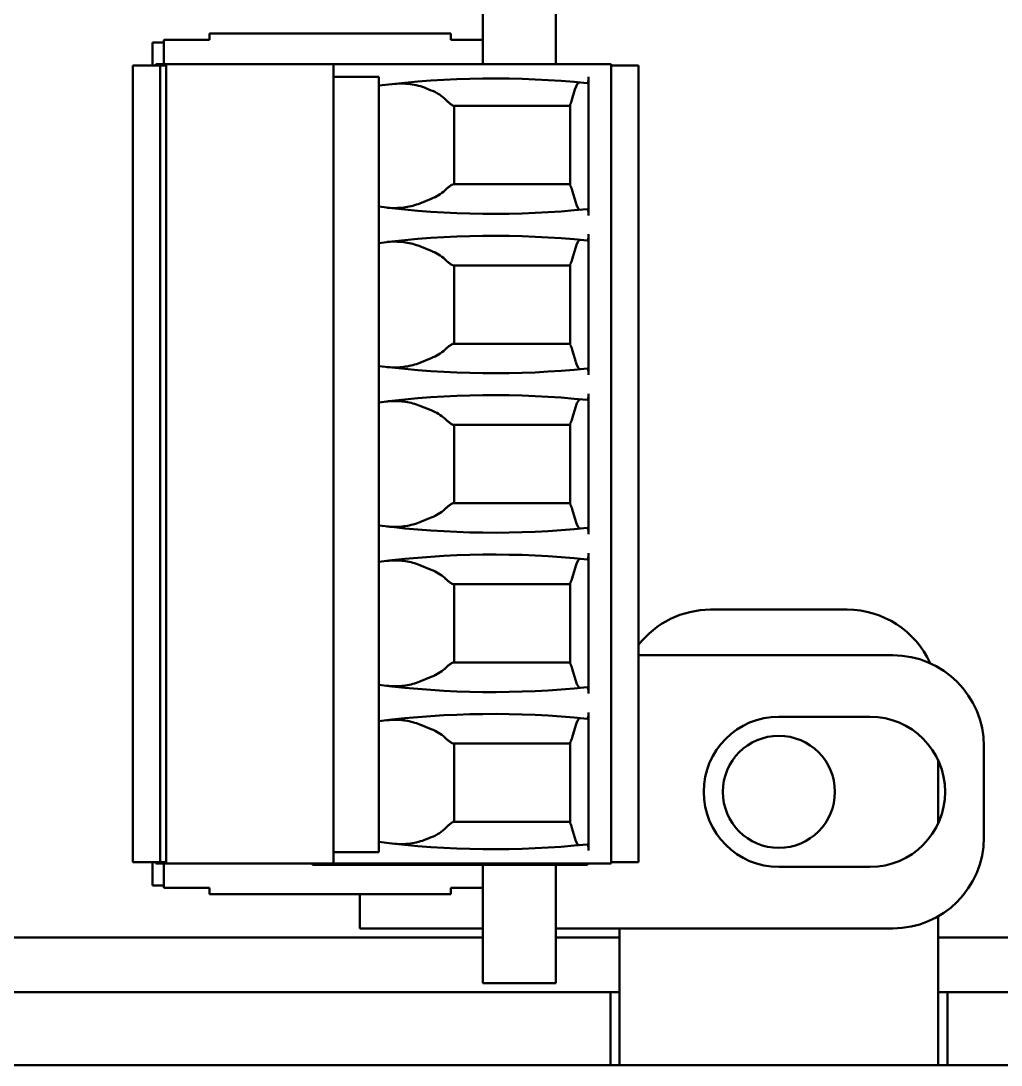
# Model space of a CAD drawing. Header units: millimetres. Extents: x 3137 to 5094, y 789 to 1822.
# Drawn here: x 3480.4 to 3501.92, y 1520.21 to 1543.14 of the extents above; entities that cross this region are included whole.
import ezdxf

# ---------------------------------------------------------------- set-up
doc = ezdxf.new("R2010")
doc.units = ezdxf.units.MM
doc.header["$LTSCALE"] = 1.8
doc.layers.add('외형선(ISO)', color=7, linetype='Continuous', lineweight=50)

msp = doc.modelspace()

# ---------------------------------------------------------------- linework, layer by layer
at = {"layer": '외형선(ISO)'}
for p, q in [((3492.142, 1544.011), (3492.142, 1542.191)), ((3490.542, 1542.721), (3490.542, 1543.5)), ((3484.542, 1542.861), (3489.842, 1542.861)), ((3484.542, 1542.721), (3484.542, 1542.861)), ((3489.842, 1542.861), (3489.842, 1542.721)), ((3483.292, 1542.665), (3483.542, 1542.665)), ((3483.292, 1542.665), (3483.292, 1542.161)), ((3483.542, 1542.191), (3483.542, 1542.719)), ((3484.542, 1542.721), (3483.642, 1542.721)), ((3490.542, 1542.721), (3489.842, 1542.721)), ((3490.542, 1542.191), (3490.542, 1542.721)), ((3482.862, 1542.161), (3483.462, 1542.161)), ((3482.862, 1542.161), (3482.862, 1524.666)), ((3483.588, 1542.191), (3483.362, 1542.191)), ((3483.362, 1542.161), (3483.362, 1542.191)), ((3483.462, 1542.161), (3483.588, 1542.161)), ((3483.462, 1542.161), (3483.462, 1524.666)), ((3483.588, 1542.191), (3483.588, 1542.161)), ((3483.588, 1542.191), (3483.613, 1542.191)), ((3483.588, 1542.161), (3483.588, 1524.666)), ((3483.613, 1542.191), (3483.76, 1542.191)), ((3483.76, 1542.191), (3487.262, 1542.191)), ((3487.762, 1542.191), (3487.262, 1542.191)), ((3487.262, 1542.191), (3487.262, 1541.911)), ((3487.762, 1542.191), (3493.362, 1542.191)), ((3493.362, 1542.191), (3493.362, 1542.161)), ((3493.362, 1542.161), (3493.962, 1542.161)), ((3493.362, 1542.161), (3493.362, 1524.666)), ((3493.962, 1542.161), (3493.962, 1524.666)), ((3487.262, 1541.911), (3487.762, 1541.911)), ((3487.262, 1524.886), (3487.262, 1541.911)), ((3487.762, 1541.911), (3487.962, 1541.911)), ((3487.962, 1541.911), (3488.262, 1541.911)), ((3488.262, 1524.886), (3488.262, 1541.911)), ((3492.862, 1541.908), (3492.862, 1538.868)), ((3489.305, 1541.656), (3489.412, 1541.613)), ((3492.564, 1541.63), (3492.5, 1541.406)), ((3489.902, 1541.271), (3492.462, 1541.271)), ((3489.912, 1539.551), (3489.912, 1541.271)), ((3492.462, 1539.523), (3492.462, 1541.309)), ((3492.462, 1539.551), (3489.896, 1539.551)), ((3492.507, 1539.415), (3492.584, 1539.149)), ((3489.412, 1539.233), (3489.162, 1539.132)), ((3492.862, 1538.453), (3492.862, 1535.368)), ((3489.412, 1538.088), (3489.162, 1538.189)), ((3492.584, 1538.173), (3492.507, 1537.906)), ((3492.462, 1536.023), (3492.462, 1537.798)), ((3492.462, 1537.771), (3489.896, 1537.771)), ((3489.912, 1537.771), (3489.912, 1536.051)), ((3492.462, 1536.051), (3489.896, 1536.051)), ((3489.412, 1535.733), (3489.162, 1535.632)), ((3492.507, 1535.915), (3492.584, 1535.649)), ((3492.862, 1534.953), (3492.862, 1531.868)), ((3489.412, 1534.588), (3489.162, 1534.689)), ((3492.584, 1534.673), (3492.507, 1534.406)), ((3492.462, 1534.271), (3489.896, 1534.271)), ((3489.912, 1534.271), (3489.912, 1532.551)), ((3492.462, 1532.523), (3492.462, 1534.298)), ((3492.462, 1532.551), (3489.896, 1532.551)), ((3492.507, 1532.415), (3492.584, 1532.149)), ((3489.412, 1532.233), (3489.162, 1532.132)), ((3492.862, 1531.453), (3492.862, 1528.368)), ((3489.412, 1531.088), (3489.162, 1531.189)), ((3492.584, 1531.173), (3492.507, 1530.906)), ((3492.462, 1530.771), (3489.896, 1530.771)), ((3489.912, 1530.771), (3489.912, 1529.051)), ((3492.462, 1529.023), (3492.462, 1530.798)), ((3495.542, 1530.211), (3498.542, 1530.211)), ((3493.962, 1529.211), (3499.542, 1529.211)), ((3492.462, 1529.051), (3489.896, 1529.051)), ((3492.507, 1528.915), (3492.584, 1528.649)), ((3489.412, 1528.733), (3489.162, 1528.632)), ((3492.862, 1524.92), (3492.862, 1527.953)), ((3497.042, 1527.861), (3499.042, 1527.861)), ((3489.412, 1527.588), (3489.162, 1527.689)), ((3492.584, 1527.673), (3492.507, 1527.406)), ((3492.462, 1527.271), (3489.896, 1527.271)), ((3489.912, 1527.271), (3489.912, 1525.556)), ((3492.462, 1527.298), (3492.462, 1525.517)), ((3501.542, 1525.211), (3501.542, 1527.211)), ((3500.542, 1526.898), (3500.542, 1525.523)), ((3489.902, 1525.556), (3492.462, 1525.556)), ((3492.564, 1525.198), (3492.5, 1525.42)), ((3489.306, 1525.171), (3489.412, 1525.213)), ((3487.262, 1524.886), (3487.762, 1524.886)), ((3487.262, 1524.636), (3487.262, 1524.886)), ((3487.762, 1524.886), (3487.962, 1524.886)), ((3487.962, 1524.886), (3488.262, 1524.886)), ((3482.862, 1524.666), (3483.462, 1524.666)), ((3483.292, 1524.666), (3483.292, 1524.156)), ((3483.362, 1524.636), (3483.362, 1524.666)), ((3483.362, 1524.636), (3483.588, 1524.636)), ((3483.462, 1524.666), (3483.588, 1524.666)), ((3483.542, 1524.102), (3483.542, 1524.636)), ((3483.588, 1524.666), (3483.588, 1524.636)), ((3483.588, 1524.636), (3483.613, 1524.636)), ((3483.613, 1524.636), (3483.76, 1524.636)), ((3483.76, 1524.636), (3487.262, 1524.636)), ((3486.8, 1524.636), (3486.8, 1524.606)), ((3486.8, 1524.606), (3487, 1524.606)), ((3487, 1524.606), (3492.644, 1524.606)), ((3487.762, 1524.636), (3487.262, 1524.636)), ((3487.762, 1524.636), (3493.362, 1524.636)), ((3490.542, 1524.1), (3490.542, 1524.606)), ((3492.142, 1524.606), (3492.142, 1522.011)), ((3492.644, 1524.606), (3492.844, 1524.606)), ((3492.844, 1524.636), (3492.844, 1524.606)), ((3493.362, 1524.666), (3493.962, 1524.666)), ((3493.362, 1524.666), (3493.362, 1524.636)), ((3499.042, 1524.561), (3497.042, 1524.561)), ((3483.542, 1524.156), (3483.292, 1524.156)), ((3483.642, 1524.1), (3484.542, 1524.1)), ((3484.542, 1523.961), (3484.542, 1524.1)), ((3489.842, 1524.1), (3490.542, 1524.1)), ((3489.842, 1524.1), (3489.842, 1523.961)), ((3490.542, 1522.011), (3490.542, 1524.1)), ((3484.542, 1523.961), (3489.842, 1523.961)), ((3487.842, 1523.961), (3487.842, 1523.211)), ((3500.542, 1523.479), (3500.542, 1521.211)), ((3488.742, 1523.211), (3487.842, 1523.211)), ((3488.742, 1523.211), (3490.542, 1523.211)), ((3492.142, 1523.211), (3499.542, 1523.211)), ((3493.542, 1523.211), (3493.542, 1521.211)), ((3476.942, 1523.011), (3490.542, 1523.011)), ((3492.142, 1523.011), (3493.542, 1523.011)), ((3500.542, 1523.011), (3502.642, 1523.011)), ((3492.142, 1522.011), (3490.542, 1522.011)), ((3493.342, 1521.811), (3477.142, 1521.811)), ((3493.342, 1521.211), (3493.342, 1521.811)), ((3493.342, 1521.811), (3493.542, 1521.811)), ((3500.542, 1521.811), (3500.742, 1521.811)), ((3500.742, 1521.811), (3500.742, 1521.211)), ((3516.942, 1521.811), (3500.742, 1521.811)), ((3493.342, 1521.211), (3493.342, 1520.211)), ((3493.542, 1520.211), (3493.542, 1521.211)), ((3500.542, 1521.211), (3500.542, 1520.211)), ((3500.742, 1520.211), (3500.742, 1521.211)), ((3477.142, 1520.211), (3493.342, 1520.211)), ((3493.542, 1520.211), (3493.342, 1520.211)), ((3493.542, 1520.211), (3500.542, 1520.211)), ((3500.742, 1520.211), (3500.542, 1520.211)), ((3500.742, 1520.211), (3516.942, 1520.211))]:
    msp.add_line(p, q, dxfattribs=at)
msp.add_circle((3497.042, 1526.211), 1.23, dxfattribs=at)
for centre, radius, start, end in [((3490.782, 1521.876), 20, 84.1111, 97.2385), ((3490.782, 1558.901), 20, 262.7615, 275.8889), ((3490.782, 1518.421), 20, 84.1111, 97.2385), ((3490.782, 1555.401), 20, 262.7615, 275.8889), ((3490.782, 1514.921), 20, 84.1111, 97.2385), ((3490.782, 1551.901), 20, 262.7615, 275.8889), ((3490.782, 1511.421), 20, 84.1111, 97.2385), ((3495.542, 1528.211), 2, 90, 142.1855), ((3498.542, 1528.211), 2, 24.2952, 90), ((3499.542, 1527.211), 2, 0, 90), ((3490.782, 1548.401), 20, 262.7615, 275.8889), ((3490.782, 1507.921), 20, 84.1111, 97.2385), ((3497.042, 1526.211), 1.65, 90, 270), ((3499.042, 1526.211), 1.65, 270, 90), ((3499.542, 1525.211), 2, 270, 0), ((3490.776, 1544.951), 20, 262.7785, 275.9059)]:
    msp.add_arc(centre, radius, start, end, dxfattribs=at)
for centre, major_axis, ratio, start_param, end_param in [((3483.642, 1542.719), (-0.1, 0), 0.017455, 4.712389, 6.283185), ((3492.665, 1540.884), (0.001, -0.903), 0.195741, 3.122842, 3.740428), ((3492.834, 1541.911), (-0.001, 0.141), 0.19886, 3.120222, 4.690683), ((3488.912, 1541.006), (-1, 0), 0.700208, 3.749387, 4.18879), ((3492.414, 1542.021), (0, 0.75), 0.2, 3.462364, 3.752458), ((3488.912, 1539.84), (-1, 0), 0.700208, 2.094395, 2.489853), ((3492.421, 1538.801), (0, 0.75), 0.2, 5.67232, 6.011922), ((3492.684, 1539.894), (0.001, 0.903), 0.195704, 2.542826, 3.16053), ((3492.834, 1538.865), (0.001, 0.141), 0.19886, 4.734095, 6.304556), ((3492.684, 1537.427), (-0.001, 0.903), 0.195704, 6.264248, 6.881951), ((3492.834, 1538.456), (-0.001, 0.141), 0.19886, 3.120222, 4.690683), ((3488.912, 1537.482), (-1, 0), 0.700208, 3.793333, 4.18879), ((3492.421, 1538.521), (0, 0.75), 0.2, 3.412856, 3.752458), ((3492.421, 1535.301), (0, 0.75), 0.2, 5.67232, 6.011922), ((3488.912, 1536.34), (-1, 0), 0.700208, 2.094395, 2.489853), ((3492.684, 1536.394), (0.001, 0.903), 0.195704, 2.542826, 3.16053), ((3492.834, 1535.365), (0.001, 0.141), 0.19886, 4.734095, 6.304556), ((3492.684, 1533.927), (-0.001, 0.903), 0.195704, 6.264248, 6.881951), ((3492.834, 1534.956), (-0.001, 0.141), 0.19886, 3.120222, 4.690683), ((3488.912, 1533.982), (-1, 0), 0.700208, 3.793333, 4.18879), ((3492.421, 1535.021), (0, 0.75), 0.2, 3.412856, 3.752458), ((3492.421, 1531.801), (0, 0.75), 0.2, 5.67232, 6.011922), ((3488.912, 1532.84), (-1, 0), 0.700208, 2.094395, 2.489853), ((3492.684, 1532.894), (0.001, 0.903), 0.195704, 2.542826, 3.16053), ((3492.834, 1531.865), (0.001, 0.141), 0.19886, 4.734095, 6.304556), ((3492.834, 1531.456), (-0.001, 0.141), 0.19886, 3.120222, 4.690683), ((3492.684, 1530.427), (-0.001, 0.903), 0.195704, 6.264248, 6.881951), ((3488.912, 1530.482), (-1, 0), 0.700208, 3.793333, 4.18879), ((3492.421, 1531.521), (0, 0.75), 0.2, 3.412856, 3.752458), ((3488.912, 1529.34), (-1, 0), 0.700208, 2.094395, 2.489853), ((3492.421, 1528.301), (0, 0.75), 0.2, 5.67232, 6.011922), ((3492.684, 1529.394), (0.001, 0.903), 0.195704, 2.542826, 3.16053), ((3492.834, 1528.365), (0.001, 0.141), 0.19886, 4.734095, 6.304556), ((3492.834, 1527.956), (-0.001, 0.141), 0.19886, 3.120222, 4.690683), ((3492.684, 1526.927), (-0.001, 0.903), 0.195704, 6.264248, 6.881951), ((3488.912, 1526.982), (-1, 0), 0.700208, 3.793333, 4.18879), ((3492.421, 1528.021), (0, 0.75), 0.2, 3.412856, 3.752458), ((3488.912, 1525.82), (-1, 0), 0.700208, 2.094395, 2.533798), ((3492.414, 1524.806), (0, -0.75), 0.2, 2.530727, 2.820821), ((3492.664, 1525.944), (0.001, 0.903), 0.19573, 2.542777, 3.160397), ((3492.834, 1524.917), (0.001, 0.141), 0.198853, 4.734156, 6.304617), ((3483.642, 1524.102), (-0.1, 0), 0.017455, 0, 1.570796)]:
    msp.add_ellipse(centre, major_axis=major_axis, ratio=ratio, start_param=start_param, end_param=end_param, dxfattribs=at)
for points, knots in [([(3488.562, 1541.752), (3488.689, 1541.766), (3488.818, 1541.765), (3489.067, 1541.733), (3489.19, 1541.703), (3489.305, 1541.656)], [0, 0, 0, 0, 0.04427376, 0.04427376, 0.08691451, 0.08691451, 0.08691451, 0.08691451]), ([(3489.732, 1541.406), (3489.743, 1541.396), (3489.753, 1541.386), (3489.762, 1541.377), (3489.772, 1541.368), (3489.781, 1541.359), (3489.79, 1541.351), (3489.799, 1541.342), (3489.808, 1541.335), (3489.816, 1541.327), (3489.824, 1541.32), (3489.832, 1541.314), (3489.839, 1541.308), (3489.846, 1541.302), (3489.853, 1541.297), (3489.86, 1541.292), (3489.866, 1541.287), (3489.872, 1541.283), (3489.877, 1541.28), (3489.882, 1541.277), (3489.887, 1541.275), (3489.891, 1541.273), (3489.895, 1541.271), (3489.899, 1541.271), (3489.902, 1541.271)], [0, 0, 0, 0, 0.0615737, 0.0615737, 0.0615737, 0.1229798, 0.1229798, 0.1229798, 0.1841543, 0.1841543, 0.1841543, 0.2455495, 0.2455495, 0.2455495, 0.307186, 0.307186, 0.307186, 0.3687681, 0.3687681, 0.3687681, 0.4300725, 0.4300725, 0.4300725, 0.4913558, 0.4913558, 0.4913558, 0.4913558]), ([(3489.896, 1539.551), (3489.894, 1539.551), (3489.892, 1539.55), (3489.89, 1539.55), (3489.888, 1539.55), (3489.885, 1539.549), (3489.883, 1539.548), (3489.878, 1539.546), (3489.872, 1539.544), (3489.866, 1539.541), (3489.86, 1539.538), (3489.854, 1539.534), (3489.847, 1539.529), (3489.839, 1539.524), (3489.832, 1539.519), (3489.823, 1539.513), (3489.815, 1539.507), (3489.807, 1539.501), (3489.797, 1539.493), (3489.788, 1539.486), (3489.779, 1539.478), (3489.769, 1539.47), (3489.759, 1539.462), (3489.749, 1539.453), (3489.739, 1539.444), (3489.728, 1539.435), (3489.718, 1539.425), (3489.707, 1539.415)], [0, 0, 0, 0, 0.0313166, 0.0313166, 0.0313166, 0.0625856, 0.0625856, 0.0625856, 0.1248188, 0.1248188, 0.1248188, 0.1870615, 0.1870615, 0.1870615, 0.2495426, 0.2495426, 0.2495426, 0.3120601, 0.3120601, 0.3120601, 0.3743357, 0.3743357, 0.3743357, 0.436471, 0.436471, 0.436471, 0.4988099, 0.4988099, 0.4988099, 0.4988099]), ([(3488.438, 1539.038), (3488.444, 1539.038), (3488.45, 1539.037), (3488.456, 1539.036), (3488.462, 1539.036), (3488.468, 1539.035), (3488.474, 1539.035), (3488.48, 1539.034), (3488.486, 1539.034), (3488.492, 1539.033), (3488.499, 1539.033), (3488.505, 1539.032), (3488.512, 1539.032)], [0, 0, 0, 0, 0.02242413, 0.02242413, 0.02242413, 0.04487167, 0.04487167, 0.04487167, 0.06731962, 0.06731962, 0.06731962, 0.08974426, 0.08974426, 0.08974426, 0.08974426]), ([(3489.162, 1539.132), (3489.06, 1539.091), (3488.954, 1539.063), (3488.736, 1539.03), (3488.623, 1539.025), (3488.512, 1539.032)], [0, 0, 0, 0, 0.0371819, 0.0371819, 0.07588669, 0.07588669, 0.07588669, 0.07588669]), ([(3488.512, 1538.289), (3488.505, 1538.289), (3488.499, 1538.288), (3488.492, 1538.288), (3488.486, 1538.287), (3488.48, 1538.287), (3488.474, 1538.286), (3488.468, 1538.286), (3488.462, 1538.285), (3488.456, 1538.285), (3488.45, 1538.284), (3488.444, 1538.284), (3488.438, 1538.283)], [0, 0, 0, 0, 0.02242464, 0.02242464, 0.02242464, 0.04487259, 0.04487259, 0.04487259, 0.06732013, 0.06732013, 0.06732013, 0.08974426, 0.08974426, 0.08974426, 0.08974426]), ([(3489.162, 1538.189), (3489.06, 1538.23), (3488.954, 1538.258), (3488.736, 1538.292), (3488.623, 1538.296), (3488.512, 1538.289)], [-0.07609029, -0.07609029, -0.07609029, -0.07609029, -0.03880913, -0.03880913, -0.000001, -0.000001, -0.000001, -0.000001]), ([(3489.707, 1537.906), (3489.718, 1537.896), (3489.728, 1537.886), (3489.739, 1537.877), (3489.749, 1537.868), (3489.759, 1537.859), (3489.769, 1537.851), (3489.779, 1537.843), (3489.788, 1537.835), (3489.797, 1537.828), (3489.807, 1537.821), (3489.815, 1537.814), (3489.823, 1537.808), (3489.832, 1537.802), (3489.839, 1537.797), (3489.847, 1537.792), (3489.854, 1537.788), (3489.86, 1537.784), (3489.866, 1537.78), (3489.873, 1537.777), (3489.878, 1537.775), (3489.883, 1537.773), (3489.885, 1537.772), (3489.888, 1537.772), (3489.89, 1537.771), (3489.892, 1537.771), (3489.894, 1537.771), (3489.896, 1537.771)], [0, 0, 0, 0, 0.0622899, 0.0622899, 0.0622899, 0.1243818, 0.1243818, 0.1243818, 0.1867449, 0.1867449, 0.1867449, 0.2493147, 0.2493147, 0.2493147, 0.3118193, 0.3118193, 0.3118193, 0.374065, 0.374065, 0.374065, 0.436259, 0.436259, 0.436259, 0.4675089, 0.4675089, 0.4675089, 0.4988099, 0.4988099, 0.4988099, 0.4988099]), ([(3489.896, 1536.051), (3489.894, 1536.051), (3489.892, 1536.05), (3489.89, 1536.05), (3489.888, 1536.05), (3489.885, 1536.049), (3489.883, 1536.048), (3489.878, 1536.046), (3489.872, 1536.044), (3489.866, 1536.041), (3489.86, 1536.038), (3489.854, 1536.034), (3489.847, 1536.029), (3489.839, 1536.024), (3489.832, 1536.019), (3489.823, 1536.013), (3489.815, 1536.007), (3489.807, 1536.001), (3489.797, 1535.993), (3489.788, 1535.986), (3489.779, 1535.978), (3489.769, 1535.97), (3489.759, 1535.962), (3489.749, 1535.953), (3489.739, 1535.944), (3489.728, 1535.935), (3489.718, 1535.925), (3489.707, 1535.915)], [0, 0, 0, 0, 0.0313166, 0.0313166, 0.0313166, 0.0625856, 0.0625856, 0.0625856, 0.1248188, 0.1248188, 0.1248188, 0.1870615, 0.1870615, 0.1870615, 0.2495426, 0.2495426, 0.2495426, 0.3120601, 0.3120601, 0.3120601, 0.3743357, 0.3743357, 0.3743357, 0.436471, 0.436471, 0.436471, 0.4988099, 0.4988099, 0.4988099, 0.4988099]), ([(3488.438, 1535.538), (3488.444, 1535.538), (3488.45, 1535.537), (3488.456, 1535.536), (3488.462, 1535.536), (3488.468, 1535.535), (3488.474, 1535.535), (3488.48, 1535.534), (3488.486, 1535.534), (3488.492, 1535.533), (3488.499, 1535.533), (3488.505, 1535.532), (3488.512, 1535.532)], [0, 0, 0, 0, 0.02242413, 0.02242413, 0.02242413, 0.04487167, 0.04487167, 0.04487167, 0.06731962, 0.06731962, 0.06731962, 0.08974426, 0.08974426, 0.08974426, 0.08974426]), ([(3489.162, 1535.632), (3489.06, 1535.591), (3488.954, 1535.563), (3488.736, 1535.53), (3488.623, 1535.525), (3488.512, 1535.532)], [0, 0, 0, 0, 0.0371819, 0.0371819, 0.07588669, 0.07588669, 0.07588669, 0.07588669]), ([(3488.512, 1534.789), (3488.505, 1534.789), (3488.499, 1534.788), (3488.492, 1534.788), (3488.486, 1534.787), (3488.48, 1534.787), (3488.474, 1534.786), (3488.468, 1534.786), (3488.462, 1534.785), (3488.456, 1534.785), (3488.45, 1534.784), (3488.444, 1534.784), (3488.438, 1534.783)], [0, 0, 0, 0, 0.02242464, 0.02242464, 0.02242464, 0.04487259, 0.04487259, 0.04487259, 0.06732013, 0.06732013, 0.06732013, 0.08974426, 0.08974426, 0.08974426, 0.08974426]), ([(3489.162, 1534.689), (3489.06, 1534.73), (3488.954, 1534.758), (3488.736, 1534.792), (3488.623, 1534.796), (3488.512, 1534.789)], [-0.07609029, -0.07609029, -0.07609029, -0.07609029, -0.03880913, -0.03880913, -0.000001, -0.000001, -0.000001, -0.000001]), ([(3489.707, 1534.406), (3489.718, 1534.396), (3489.728, 1534.386), (3489.739, 1534.377), (3489.749, 1534.368), (3489.759, 1534.359), (3489.769, 1534.351), (3489.779, 1534.343), (3489.788, 1534.335), (3489.797, 1534.328), (3489.807, 1534.321), (3489.815, 1534.314), (3489.823, 1534.308), (3489.832, 1534.302), (3489.839, 1534.297), (3489.847, 1534.292), (3489.854, 1534.288), (3489.86, 1534.284), (3489.866, 1534.28), (3489.873, 1534.277), (3489.878, 1534.275), (3489.883, 1534.273), (3489.885, 1534.272), (3489.888, 1534.272), (3489.89, 1534.271), (3489.892, 1534.271), (3489.894, 1534.271), (3489.896, 1534.271)], [0, 0, 0, 0, 0.0622899, 0.0622899, 0.0622899, 0.1243818, 0.1243818, 0.1243818, 0.1867449, 0.1867449, 0.1867449, 0.2493147, 0.2493147, 0.2493147, 0.3118193, 0.3118193, 0.3118193, 0.374065, 0.374065, 0.374065, 0.436259, 0.436259, 0.436259, 0.4675089, 0.4675089, 0.4675089, 0.4988099, 0.4988099, 0.4988099, 0.4988099]), ([(3489.896, 1532.551), (3489.894, 1532.551), (3489.892, 1532.55), (3489.89, 1532.55), (3489.888, 1532.55), (3489.885, 1532.549), (3489.883, 1532.548), (3489.878, 1532.546), (3489.872, 1532.544), (3489.866, 1532.541), (3489.86, 1532.538), (3489.854, 1532.534), (3489.847, 1532.529), (3489.839, 1532.524), (3489.832, 1532.519), (3489.823, 1532.513), (3489.815, 1532.507), (3489.807, 1532.501), (3489.797, 1532.493), (3489.788, 1532.486), (3489.779, 1532.478), (3489.769, 1532.47), (3489.759, 1532.462), (3489.749, 1532.453), (3489.739, 1532.444), (3489.728, 1532.435), (3489.718, 1532.425), (3489.707, 1532.415)], [0, 0, 0, 0, 0.0313166, 0.0313166, 0.0313166, 0.0625856, 0.0625856, 0.0625856, 0.1248188, 0.1248188, 0.1248188, 0.1870615, 0.1870615, 0.1870615, 0.2495426, 0.2495426, 0.2495426, 0.3120601, 0.3120601, 0.3120601, 0.3743357, 0.3743357, 0.3743357, 0.436471, 0.436471, 0.436471, 0.4988099, 0.4988099, 0.4988099, 0.4988099]), ([(3489.162, 1532.132), (3489.06, 1532.091), (3488.954, 1532.063), (3488.736, 1532.03), (3488.623, 1532.025), (3488.512, 1532.032)], [0, 0, 0, 0, 0.0371819, 0.0371819, 0.07588669, 0.07588669, 0.07588669, 0.07588669]), ([(3488.438, 1532.038), (3488.444, 1532.038), (3488.45, 1532.037), (3488.456, 1532.036), (3488.462, 1532.036), (3488.468, 1532.035), (3488.474, 1532.035), (3488.48, 1532.034), (3488.486, 1532.034), (3488.492, 1532.033), (3488.499, 1532.033), (3488.505, 1532.032), (3488.512, 1532.032)], [0, 0, 0, 0, 0.02242413, 0.02242413, 0.02242413, 0.04487167, 0.04487167, 0.04487167, 0.06731962, 0.06731962, 0.06731962, 0.08974426, 0.08974426, 0.08974426, 0.08974426]), ([(3488.512, 1531.289), (3488.505, 1531.289), (3488.499, 1531.288), (3488.492, 1531.288), (3488.486, 1531.287), (3488.48, 1531.287), (3488.474, 1531.286), (3488.468, 1531.286), (3488.462, 1531.285), (3488.456, 1531.285), (3488.45, 1531.284), (3488.444, 1531.284), (3488.438, 1531.283)], [0, 0, 0, 0, 0.02242464, 0.02242464, 0.02242464, 0.04487259, 0.04487259, 0.04487259, 0.06732013, 0.06732013, 0.06732013, 0.08974426, 0.08974426, 0.08974426, 0.08974426]), ([(3489.162, 1531.189), (3489.06, 1531.23), (3488.954, 1531.258), (3488.736, 1531.292), (3488.623, 1531.296), (3488.512, 1531.289)], [-0.07609029, -0.07609029, -0.07609029, -0.07609029, -0.03880913, -0.03880913, -0.000001, -0.000001, -0.000001, -0.000001]), ([(3489.707, 1530.906), (3489.718, 1530.896), (3489.728, 1530.886), (3489.739, 1530.877), (3489.749, 1530.868), (3489.759, 1530.859), (3489.769, 1530.851), (3489.779, 1530.843), (3489.788, 1530.835), (3489.797, 1530.828), (3489.807, 1530.821), (3489.815, 1530.814), (3489.823, 1530.808), (3489.832, 1530.802), (3489.839, 1530.797), (3489.847, 1530.792), (3489.854, 1530.788), (3489.86, 1530.784), (3489.866, 1530.78), (3489.873, 1530.777), (3489.878, 1530.775), (3489.883, 1530.773), (3489.885, 1530.772), (3489.888, 1530.772), (3489.89, 1530.771), (3489.892, 1530.771), (3489.894, 1530.771), (3489.896, 1530.771)], [0, 0, 0, 0, 0.0622899, 0.0622899, 0.0622899, 0.1243818, 0.1243818, 0.1243818, 0.1867449, 0.1867449, 0.1867449, 0.2493147, 0.2493147, 0.2493147, 0.3118193, 0.3118193, 0.3118193, 0.374065, 0.374065, 0.374065, 0.436259, 0.436259, 0.436259, 0.4675089, 0.4675089, 0.4675089, 0.4988099, 0.4988099, 0.4988099, 0.4988099]), ([(3489.896, 1529.051), (3489.894, 1529.051), (3489.892, 1529.05), (3489.89, 1529.05), (3489.888, 1529.05), (3489.885, 1529.049), (3489.883, 1529.048), (3489.878, 1529.046), (3489.872, 1529.044), (3489.866, 1529.041), (3489.86, 1529.038), (3489.854, 1529.034), (3489.847, 1529.029), (3489.839, 1529.024), (3489.832, 1529.019), (3489.823, 1529.013), (3489.815, 1529.007), (3489.807, 1529.001), (3489.797, 1528.993), (3489.788, 1528.986), (3489.779, 1528.978), (3489.769, 1528.97), (3489.759, 1528.962), (3489.749, 1528.953), (3489.739, 1528.944), (3489.728, 1528.935), (3489.718, 1528.925), (3489.707, 1528.915)], [0, 0, 0, 0, 0.0313166, 0.0313166, 0.0313166, 0.0625856, 0.0625856, 0.0625856, 0.1248188, 0.1248188, 0.1248188, 0.1870615, 0.1870615, 0.1870615, 0.2495426, 0.2495426, 0.2495426, 0.3120601, 0.3120601, 0.3120601, 0.3743357, 0.3743357, 0.3743357, 0.436471, 0.436471, 0.436471, 0.4988099, 0.4988099, 0.4988099, 0.4988099]), ([(3489.162, 1528.632), (3489.06, 1528.591), (3488.954, 1528.563), (3488.736, 1528.53), (3488.623, 1528.525), (3488.512, 1528.532)], [0, 0, 0, 0, 0.0371819, 0.0371819, 0.07588669, 0.07588669, 0.07588669, 0.07588669]), ([(3488.438, 1528.538), (3488.444, 1528.538), (3488.45, 1528.537), (3488.456, 1528.536), (3488.462, 1528.536), (3488.468, 1528.535), (3488.474, 1528.535), (3488.48, 1528.534), (3488.486, 1528.534), (3488.492, 1528.533), (3488.499, 1528.533), (3488.505, 1528.532), (3488.512, 1528.532)], [0, 0, 0, 0, 0.02242413, 0.02242413, 0.02242413, 0.04487167, 0.04487167, 0.04487167, 0.06731962, 0.06731962, 0.06731962, 0.08974426, 0.08974426, 0.08974426, 0.08974426]), ([(3488.512, 1527.789), (3488.505, 1527.789), (3488.499, 1527.788), (3488.492, 1527.788), (3488.486, 1527.787), (3488.48, 1527.787), (3488.474, 1527.786), (3488.468, 1527.786), (3488.462, 1527.785), (3488.456, 1527.785), (3488.45, 1527.784), (3488.444, 1527.784), (3488.438, 1527.783)], [0, 0, 0, 0, 0.02242464, 0.02242464, 0.02242464, 0.04487259, 0.04487259, 0.04487259, 0.06732013, 0.06732013, 0.06732013, 0.08974426, 0.08974426, 0.08974426, 0.08974426]), ([(3489.162, 1527.689), (3489.06, 1527.73), (3488.954, 1527.758), (3488.736, 1527.792), (3488.623, 1527.796), (3488.512, 1527.789)], [0, 0, 0, 0, 0.0371819, 0.0371819, 0.07588669, 0.07588669, 0.07588669, 0.07588669]), ([(3489.707, 1527.406), (3489.718, 1527.396), (3489.728, 1527.386), (3489.739, 1527.377), (3489.749, 1527.368), (3489.759, 1527.359), (3489.769, 1527.351), (3489.779, 1527.343), (3489.788, 1527.335), (3489.797, 1527.328), (3489.807, 1527.321), (3489.815, 1527.314), (3489.823, 1527.308), (3489.832, 1527.302), (3489.839, 1527.297), (3489.847, 1527.292), (3489.854, 1527.288), (3489.86, 1527.284), (3489.866, 1527.28), (3489.873, 1527.277), (3489.878, 1527.275), (3489.883, 1527.273), (3489.885, 1527.272), (3489.888, 1527.272), (3489.89, 1527.271), (3489.892, 1527.271), (3489.894, 1527.271), (3489.896, 1527.271)], [0, 0, 0, 0, 0.0622899, 0.0622899, 0.0622899, 0.1243818, 0.1243818, 0.1243818, 0.1867449, 0.1867449, 0.1867449, 0.2493147, 0.2493147, 0.2493147, 0.3118193, 0.3118193, 0.3118193, 0.374065, 0.374065, 0.374065, 0.436259, 0.436259, 0.436259, 0.4675089, 0.4675089, 0.4675089, 0.4988099, 0.4988099, 0.4988099, 0.4988099]), ([(3489.732, 1525.42), (3489.743, 1525.43), (3489.752, 1525.44), (3489.762, 1525.449), (3489.772, 1525.458), (3489.781, 1525.467), (3489.79, 1525.476), (3489.799, 1525.484), (3489.808, 1525.492), (3489.816, 1525.499), (3489.824, 1525.506), (3489.832, 1525.513), (3489.839, 1525.518), (3489.846, 1525.524), (3489.853, 1525.53), (3489.859, 1525.534), (3489.866, 1525.539), (3489.872, 1525.543), (3489.877, 1525.546), (3489.882, 1525.549), (3489.887, 1525.552), (3489.891, 1525.553), (3489.895, 1525.555), (3489.899, 1525.556), (3489.902, 1525.556)], [0, 0, 0, 0, 0.0612548, 0.0612548, 0.0612548, 0.1227852, 0.1227852, 0.1227852, 0.184342, 0.184342, 0.184342, 0.2457329, 0.2457329, 0.2457329, 0.3068652, 0.3068652, 0.3068652, 0.3682379, 0.3682379, 0.3682379, 0.429842, 0.429842, 0.429842, 0.4913558, 0.4913558, 0.4913558, 0.4913558]), ([(3489.306, 1525.171), (3489.19, 1525.124), (3489.068, 1525.093), (3488.819, 1525.061), (3488.689, 1525.06), (3488.562, 1525.074)], [0, 0, 0, 0, 0.04251897, 0.04251897, 0.08666371, 0.08666371, 0.08666371, 0.08666371])]:
    msp.add_open_spline(points, degree=3, knots=knots, dxfattribs=at)

doc.saveas('drawing.dxf')
